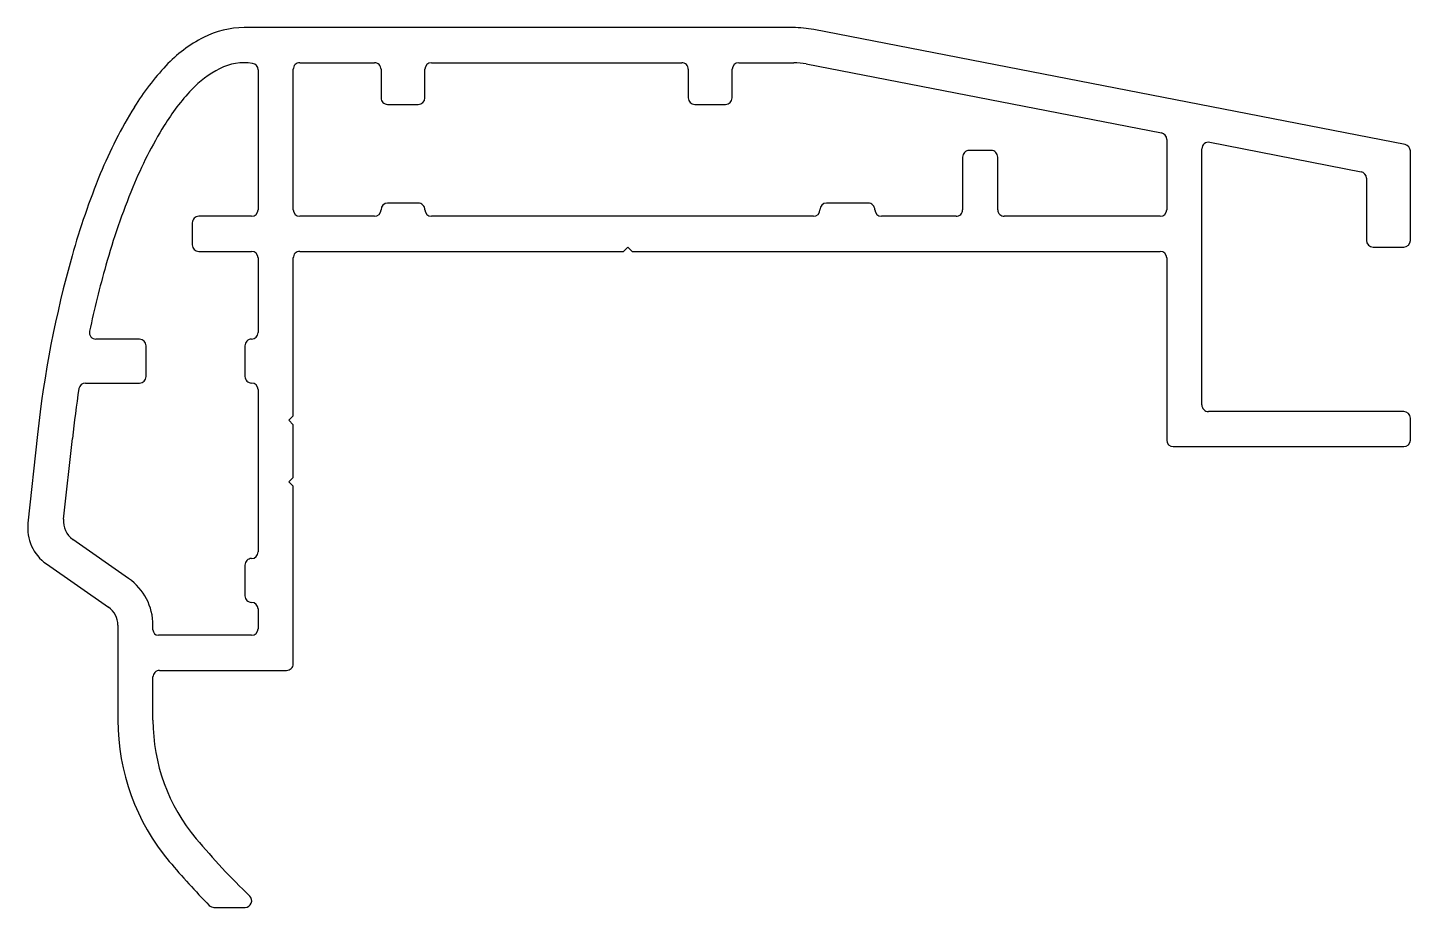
# Model space of a CAD drawing. Extents: x 2353.3 to 2416.3, y 1255.9 to 1296.
import ezdxf

# ---------------------------------------------------------------- set-up
doc = ezdxf.new("R2010")
doc.units = 0
doc.layers.get('0').update_dxf_attribs({"linetype": 'CONTINUOUS'})

msp = doc.modelspace()

# ---------------------------------------------------------------- linework, layer by layer
for p, q in [((2388.151, 1296.013), (2363.151, 1296.013)), ((2416.042, 1290.685), (2389.106, 1295.921)), ((2363.785, 1294.087), (2363.785, 1287.713)), ((2365.385, 1287.713), (2365.385, 1294.113)), ((2365.685, 1294.413), (2369.085, 1294.413)), ((2369.385, 1294.113), (2369.385, 1292.813)), ((2371.385, 1292.813), (2371.385, 1294.113)), ((2371.685, 1294.413), (2383.085, 1294.413)), ((2383.385, 1294.113), (2383.385, 1292.813)), ((2385.385, 1292.813), (2385.385, 1294.113)), ((2385.685, 1294.413), (2388.19, 1294.413)), ((2388.762, 1294.357), (2404.942, 1291.212)), ((2369.685, 1292.513), (2371.085, 1292.513)), ((2383.685, 1292.513), (2385.085, 1292.513)), ((2405.185, 1290.918), (2405.185, 1287.713)), ((2397.185, 1290.413), (2396.185, 1290.413)), ((2406.785, 1278.813), (2406.785, 1290.49)), ((2407.142, 1290.785), (2414.042, 1289.444)), ((2416.285, 1286.313), (2416.285, 1290.39)), ((2395.885, 1290.113), (2395.885, 1287.713)), ((2397.485, 1287.713), (2397.485, 1290.113)), ((2414.285, 1289.149), (2414.285, 1286.313)), ((2371.085, 1288.013), (2369.685, 1288.013)), ((2391.585, 1288.013), (2389.685, 1288.013)), ((2360.785, 1287.113), (2360.785, 1286.113)), ((2363.485, 1287.413), (2361.085, 1287.413)), ((2369.085, 1287.413), (2365.685, 1287.413)), ((2389.085, 1287.413), (2371.685, 1287.413)), ((2395.585, 1287.413), (2392.185, 1287.413)), ((2404.885, 1287.413), (2397.785, 1287.413)), ((2380.435, 1285.813), (2380.635, 1286.013)), ((2380.635, 1286.013), (2380.835, 1285.813)), ((2414.585, 1286.013), (2415.985, 1286.013)), ((2361.085, 1285.813), (2363.485, 1285.813)), ((2363.785, 1285.513), (2363.785, 1282.113)), ((2365.385, 1278.313), (2365.385, 1285.513)), ((2365.685, 1285.813), (2380.435, 1285.813)), ((2380.835, 1285.813), (2404.885, 1285.813)), ((2405.185, 1285.513), (2405.185, 1277.213)), ((2358.385, 1281.813), (2356.398, 1281.813)), ((2358.685, 1280.113), (2358.685, 1281.513)), ((2363.185, 1281.513), (2363.185, 1280.113)), ((2355.917, 1279.813), (2358.385, 1279.813)), ((2363.785, 1279.513), (2363.785, 1272.113)), ((2365.185, 1278.113), (2365.385, 1278.313)), ((2415.985, 1278.513), (2407.085, 1278.513)), ((2365.385, 1277.913), (2365.185, 1278.113)), ((2365.385, 1275.513), (2365.385, 1277.913)), ((2416.285, 1277.213), (2416.285, 1278.213)), ((2353.731, 1277.46), (2353.296, 1273.425)), ((2354.925, 1273.607), (2355.321, 1277.289)), ((2405.485, 1276.913), (2415.985, 1276.913)), ((2365.185, 1275.313), (2365.385, 1275.513)), ((2365.385, 1275.113), (2365.185, 1275.313)), ((2365.385, 1267.013), (2365.385, 1275.113)), ((2357.886, 1270.901), (2355.346, 1272.68)), ((2354.138, 1271.573), (2356.969, 1269.591)), ((2363.185, 1271.513), (2363.185, 1270.113)), ((2363.785, 1269.513), (2363.785, 1268.613)), ((2357.395, 1268.772), (2357.395, 1264.441)), ((2358.995, 1268.563), (2358.995, 1268.772)), ((2363.485, 1268.313), (2359.245, 1268.313)), ((2358.995, 1264.441), (2358.995, 1266.413)), ((2359.295, 1266.713), (2365.085, 1266.713)), ((2361.774, 1255.913), (2363.195, 1255.913))]:
    msp.add_line(p, q)
for centre, radius, start, end in [((2363.151, 1291.96), 4.052, 89.99999, 117.18687), ((2388.151, 1291.013), 5, 79.00002, 90.00002), ((2364.189, 1289.94), 6.324, 117.18687, 136.73728), ((2368.042, 1286.313), 11.615, 136.73733, 148.44286), ((2364.189, 1289.94), 4.724, 117.18671, 136.73712), ((2363.151, 1291.96), 2.452, 81.09472, 117.18688), ((2363.485, 1294.087), 0.3, 0, 81.09472), ((2365.685, 1294.113), 0.3, 89.99991, 180), ((2369.085, 1294.113), 0.3, 359.99984, 90.00003), ((2371.685, 1294.113), 0.3, 90.00008, 180), ((2383.085, 1294.113), 0.3, 359.99991, 90), ((2385.685, 1294.113), 0.3, 90, 180), ((2388.19, 1291.413), 3, 79, 90), ((2368.042, 1286.313), 10.015, 136.73713, 148.44272), ((2369.685, 1292.813), 0.3, 180.00001, 270.00002), ((2371.085, 1292.813), 0.3, 270.00001, 359.99995), ((2383.685, 1292.813), 0.3, 180.00001, 269.99999), ((2385.085, 1292.813), 0.3, 270, 359.99998), ((2376.252, 1281.272), 21.249, 148.44278, 157.67788), ((2376.251, 1281.272), 19.649, 148.44276, 157.67793), ((2404.885, 1290.918), 0.3, 0.00019, 78.99994), ((2396.185, 1290.113), 0.3, 89.99995, 180.00015), ((2397.185, 1290.113), 0.3, 359.99997, 90.00006), ((2407.085, 1290.49), 0.3, 79.00008, 179.99994), ((2415.985, 1290.39), 0.3, 0.00002, 78.99988), ((2388.472, 1276.254), 34.459, 157.67789, 164.24127), ((2413.985, 1289.149), 0.3, 359.99998, 78.99988), ((2388.472, 1276.254), 32.859, 157.67789, 164.24127), ((2369.685, 1287.713), 0.3, 90, 180), ((2371.085, 1287.713), 0.3, 359.99999, 90.00009), ((2389.685, 1287.713), 0.3, 90, 180), ((2391.585, 1287.713), 0.3, 359.99999, 90.00007), ((2361.085, 1287.113), 0.3, 89.99974, 179.99999), ((2363.485, 1287.713), 0.3, 270.0001, 359.99999), ((2365.685, 1287.713), 0.3, 180, 270), ((2369.085, 1287.713), 0.3, 270.00005, 0), ((2371.685, 1287.713), 0.3, 180, 270), ((2389.085, 1287.713), 0.3, 270.00001, 0), ((2392.185, 1287.713), 0.3, 180, 270), ((2395.585, 1287.713), 0.3, 269.99999, 0), ((2397.785, 1287.713), 0.3, 179.99986, 270.00006), ((2404.885, 1287.713), 0.3, 270.00017, 0), ((2361.085, 1286.113), 0.3, 180, 270.00026), ((2414.585, 1286.313), 0.3, 180, 269.9999), ((2415.985, 1286.313), 0.3, 270.0001, 0), ((2402.989, 1272.158), 49.543, 164.2413, 173.85555), ((2363.485, 1285.513), 0.3, 0, 89.9999), ((2365.685, 1285.513), 0.3, 89.99974, 180), ((2404.885, 1285.513), 0.3, 0, 89.9999), ((2402.989, 1272.158), 47.943, 164.24129, 167.93924), ((2356.398, 1282.113), 0.3, 167.93922, 270.00016), ((2363.485, 1282.113), 0.3, 270.00001, 359.99999), ((2358.385, 1281.513), 0.3, 0.00001, 89.9999), ((2363.485, 1281.513), 0.3, 89.99983, 180), ((2402.989, 1272.158), 47.943, 171.11951, 173.8557), ((2355.917, 1279.513), 0.3, 90.00079, 171.11967), ((2358.385, 1280.113), 0.3, 270.0001, 359.99999), ((2363.485, 1280.113), 0.3, 179.99999, 270.00017), ((2363.485, 1279.513), 0.3, 0.00003, 89.99999), ((2407.085, 1278.813), 0.3, 180.00001, 270.00026), ((2415.985, 1278.213), 0.3, 0.00001, 89.9999), ((2405.485, 1277.213), 0.3, 179.99992, 269.9999), ((2415.985, 1277.213), 0.3, 270.0001, 0.00008), ((2355.285, 1273.211), 2, 173.85556, 235.00003), ((2355.919, 1273.5), 1, 173.8556, 235.00001), ((2363.485, 1272.113), 0.3, 270.00001, 359.99994), ((2363.485, 1271.513), 0.3, 89.99983, 180.00004), ((2356.395, 1268.772), 2.6, 0, 54.99997), ((2363.485, 1270.113), 0.3, 180.00012, 270.00017), ((2356.395, 1268.772), 1, 0.00001, 54.99989), ((2363.485, 1269.513), 0.3, 0.00007, 89.99999), ((2359.245, 1268.563), 0.25, 180, 270), ((2363.485, 1268.613), 0.3, 270.0001, 359.9999), ((2365.085, 1267.013), 0.3, 270.0001, 0.00026), ((2359.295, 1266.413), 0.3, 89.99974, 179.9999), ((2367.395, 1264.441), 10, 180.00001, 220.04024), ((2367.395, 1264.441), 8.4, 180.00001, 220.04024), ((2386.765, 1280.717), 33.7, 220.04023, 226.11441), ((2386.765, 1280.717), 35.3, 220.04023, 224.4377), ((2363.195, 1256.213), 0.3, 269.99996, 46.11461), ((2361.774, 1256.213), 0.3, 224.43751, 269.99981)]:
    msp.add_arc(centre, radius, start, end)

doc.saveas('drawing.dxf')
